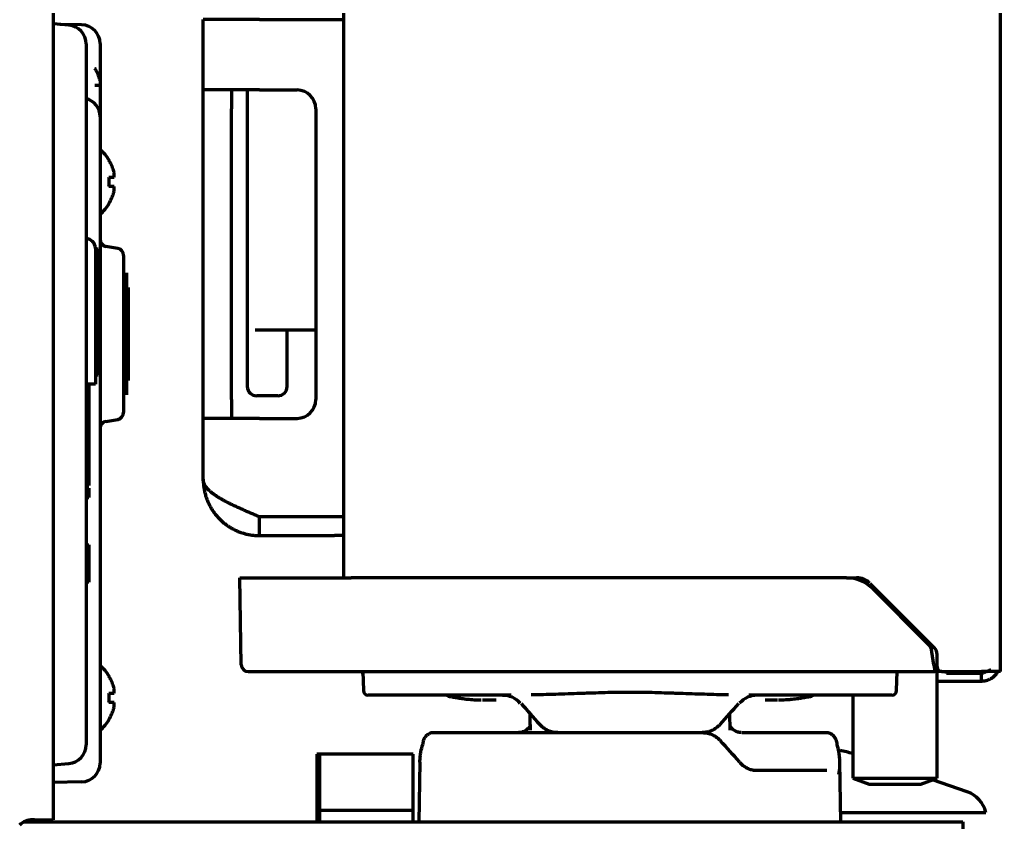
# Model space of a CAD drawing. Header units: inches. Extents: x -2405 to 7588, y 441 to 5654.
# Drawn here: x 5049.2 to 5153.8, y 2435.1 to 2520.6 of the extents above; entities that cross this region are included whole.
import ezdxf

# ---------------------------------------------------------------- set-up
doc = ezdxf.new("R2010")
doc.units = ezdxf.units.IN

msp = doc.modelspace()

# ---------------------------------------------------------------- linework, layer by layer
at = {"linetype": 'Continuous', "lineweight": 70}
for p, q in [((5052.81, 4100.53), (5052.81, 2435.33)), ((5083.81, 2461.13), (5083.81, 4099.13)), ((5153.81, 2451.13), (5153.81, 4099.13)), ((5074.81, 2520.63), (5068.81, 2520.63)), ((5068.81, 2513.13), (5068.81, 2520.63)), ((5074.81, 2520.63), (5083.81, 2520.63)), ((5054.48, 2520.03), (5052.81, 2520.18)), ((5055.84, 2520.07), (5053.52, 2520.12)), ((5056.31, 2518.04), (5056.31, 2513.06)), ((5057.81, 2518.08), (5057.81, 2513.08)), ((5057.25, 2515.43), (5057.29, 2515.43)), ((5056.31, 2513.06), (5056.31, 2448.3)), ((5057.81, 2513.08), (5057.81, 2510.27)), ((5068.81, 2511.13), (5068.81, 2513.13)), ((5074.81, 2513.13), (5068.81, 2513.13)), ((5071.81, 2513.13), (5071.81, 2511.13)), ((5073.51, 2513.13), (5073.51, 2481.53)), ((5074.81, 2513.13), (5078.81, 2513.13)), ((5068.81, 2480.13), (5068.81, 2511.13)), ((5071.81, 2480.13), (5071.81, 2511.13)), ((5080.81, 2511.13), (5080.81, 2480.13)), ((5057.81, 2510.28), (5057.81, 2505.28)), ((5057.81, 2505.28), (5057.81, 2446.38)), ((5058.75, 2505.63), (5058.79, 2505.63)), ((5058.79, 2501.03), (5058.75, 2501.03)), ((5059.69, 2496.24), (5058.43, 2496.46)), ((5057.31, 2496.27), (5057.31, 2495.27)), ((5057.61, 2496.16), (5057.31, 2496.16)), ((5057.31, 2495.27), (5057.31, 2481.77)), ((5057.61, 2495.41), (5057.61, 2496.16)), ((5057.61, 2495.41), (5057.61, 2485.01)), ((5060.31, 2495.5), (5060.31, 2478.76)), ((5060.61, 2493.63), (5060.61, 2490.61)), ((5060.81, 2492.08), (5060.61, 2492.08)), ((5060.81, 2492.08), (5060.81, 2482.18)), ((5060.61, 2490.61), (5060.61, 2490.15)), ((5060.61, 2490.15), (5060.61, 2484.11)), ((5075.48, 2487.53), (5074.34, 2487.53)), ((5080.81, 2487.53), (5075.48, 2487.53)), ((5077.75, 2481.53), (5077.75, 2487.53)), ((5057.61, 2485.01), (5057.61, 2482.76)), ((5060.61, 2484.11), (5060.61, 2483.65)), ((5057.31, 2482.76), (5057.61, 2482.76)), ((5060.61, 2483.65), (5060.61, 2480.63)), ((5057.31, 2481.77), (5056.31, 2481.77)), ((5056.61, 2481.77), (5056.61, 2479.68)), ((5056.31, 2479.68), (5056.61, 2479.68)), ((5056.31, 2479.65), (5056.61, 2479.65)), ((5056.61, 2479.68), (5056.61, 2479.65)), ((5056.61, 2479.65), (5056.61, 2478.18)), ((5068.81, 2478.13), (5068.81, 2480.13)), ((5071.81, 2480.13), (5071.81, 2478.13)), ((5076.75, 2480.53), (5074.51, 2480.53)), ((5056.31, 2478.18), (5056.61, 2478.18)), ((5056.61, 2478.18), (5056.61, 2477.18)), ((5058.43, 2477.8), (5059.69, 2478.02)), ((5074.81, 2478.13), (5068.81, 2478.13)), ((5068.81, 2471.63), (5068.81, 2478.13)), ((5074.81, 2478.13), (5078.81, 2478.13)), ((5056.61, 2477.18), (5056.31, 2477.18)), ((5056.61, 2477.18), (5056.61, 2475.68)), ((5056.61, 2475.68), (5056.31, 2475.68)), ((5056.61, 2475.68), (5056.61, 2472.98)), ((5056.61, 2472.98), (5056.61, 2470.98)), ((5056.61, 2470.98), (5056.31, 2470.98)), ((5056.61, 2470.68), (5056.31, 2470.68)), ((5056.61, 2470.68), (5056.61, 2469.68)), ((5056.31, 2469.68), (5056.61, 2469.68)), ((5074.81, 2465.63), (5074.81, 2467.63)), ((5083.81, 2467.63), (5074.81, 2467.63)), ((5074.81, 2465.63), (5082.81, 2465.63)), ((5083.81, 2465.63), (5082.81, 2465.63)), ((5056.31, 2464.65), (5056.61, 2464.65)), ((5056.61, 2464.65), (5056.61, 2463.18)), ((5056.61, 2463.18), (5056.31, 2463.18)), ((5056.61, 2463.18), (5056.61, 2462.18)), ((5056.31, 2462.18), (5056.61, 2462.18)), ((5056.61, 2462.18), (5056.61, 2460.68)), ((5072.86, 2451.86), (5072.7, 2461.13)), ((5072.7, 2461.13), (5073.51, 2461.13)), ((5073.51, 2461.13), (5081.12, 2461.13)), ((5081.12, 2461.13), (5084.58, 2461.13)), ((5137.4, 2461.13), (5084.58, 2461.13)), ((5137.4, 2461.13), (5138.48, 2461.13)), ((5056.61, 2460.68), (5056.31, 2460.68)), ((5139.89, 2460.54), (5146.76, 2453.67)), ((5146.08, 2454.1), (5140.23, 2459.96)), ((5146.7, 2451.86), (5146.51, 2453.25)), ((5147.06, 2451.63), (5147.06, 2452.96)), ((5146.7, 2451.86), (5146.81, 2451.13)), ((5058.75, 2450.63), (5058.79, 2450.63)), ((5073.61, 2451.13), (5074.32, 2451.13)), ((5074.32, 2451.13), (5081.86, 2451.13)), ((5081.86, 2451.13), (5084.68, 2451.13)), ((5083.94, 2451.13), (5083.94, 2451.13)), ((5084.68, 2451.13), (5146.81, 2451.13)), ((5085.81, 2451.13), (5085.88, 2449.11)), ((5085.81, 2451.13), (5085.81, 2450.94)), ((5085.82, 2450.85), (5085.81, 2450.94)), ((5142.74, 2449.11), (5142.81, 2451.13)), ((5147.56, 2451.13), (5146.81, 2451.13)), ((5147.06, 2439.76), (5147.06, 2451.13)), ((5147.56, 2451.13), (5151.81, 2451.13)), ((5148.06, 2450.93), (5148.06, 2451.13)), ((5151.81, 2450.93), (5148.06, 2450.93)), ((5153.81, 2451.13), (5151.81, 2451.13)), ((5151.81, 2450.13), (5151.81, 2450.93)), ((5147.06, 2450.13), (5151.81, 2450.13)), ((5056.31, 2448.3), (5056.31, 2443.32)), ((5091.6, 2448.63), (5086.38, 2448.63)), ((5088.01, 2448.63), (5088.01, 2448.63)), ((5101.63, 2448.63), (5092.39, 2448.63)), ((5136.22, 2448.63), (5126.99, 2448.63)), ((5142.24, 2448.63), (5137.01, 2448.63)), ((5138.06, 2448.63), (5138.06, 2439.76)), ((5098.57, 2448.13), (5100.03, 2448.13)), ((5128.71, 2448.13), (5130.05, 2448.13)), ((5057.81, 2446.38), (5057.81, 2441.38)), ((5103.65, 2446.67), (5103.63, 2445.45)), ((5125, 2444.9), (5124.97, 2446.67)), ((5058.79, 2446.03), (5058.75, 2446.03)), ((5093.39, 2444.63), (5122.05, 2444.63)), ((5126.23, 2444.63), (5135.23, 2444.63)), ((5081.21, 2442.33), (5080.91, 2442.33)), ((5080.91, 2442.33), (5080.91, 2435.13)), ((5081.21, 2442.33), (5081.21, 2436.33)), ((5091.21, 2442.33), (5081.21, 2442.33)), ((5091.21, 2436.33), (5091.21, 2442.33)), ((5054.48, 2441.32), (5052.81, 2441.18)), ((5091.92, 2441.49), (5091.81, 2435.13)), ((5136.81, 2435.13), (5136.7, 2441.49)), ((5127.7, 2440.63), (5135.3, 2440.63)), ((5055.84, 2439.38), (5052.81, 2439.33)), ((5138.06, 2439.76), (5139.81, 2439.13)), ((5138.06, 2439.76), (5147.06, 2439.76)), ((5139.81, 2439.13), (5142.56, 2439.13)), ((5142.56, 2439.13), (5145.31, 2439.13)), ((5145.31, 2439.13), (5147.06, 2439.76)), ((5150.28, 2438.32), (5146.57, 2439.59)), ((5081.21, 2436.33), (5081.21, 2435.13)), ((5091.21, 2436.33), (5081.21, 2436.33)), ((5091.21, 2435.13), (5091.21, 2436.33)), ((5136.79, 2436.13), (5151.2, 2436.13)), ((5049.73, 2435.13), (5149.81, 2435.13)), ((5050.81, 2435.33), (5050.6, 2435.33)), ((5050.81, 2435.33), (5052.81, 2435.33)), ((5050.81, 2435.33), (5050.81, 2435.13)), ((5144.31, 2435.13), (5144.3, 2435.13)), ((5144.31, 2435.13), (5144.31, 2435.13)), ((5149.81, 2435.13), (5149.81, 2433.33))]:
    msp.add_line(p, q, dxfattribs=at)
for centre, radius, start, end in [((5054.31, 2518.04), 2, 0, 85), ((5055.81, 2518.08), 2, 0, 89), ((5078.81, 2511.13), 2, 0, 90), ((5055.81, 2510.28), 2, 0, 75.8419), ((5054.69, 2503.13), 4.8, 31.5837, 49.4583), ((5055.01, 2503.33), 3.78, 0.0035, 7.6041), ((5055.01, 2503.33), 3.78, 352.3959, 359.9965), ((5054.69, 2503.53), 4.8, 310.5417, 328.4186), ((5056.31, 2496.27), 1, 0, 90), ((5058.56, 2497.2), 0.75, 180, 260), ((5059.56, 2495.5), 0.75, 0, 80), ((5074.51, 2481.53), 1, 180, 270), ((5076.75, 2481.53), 1, 270, 0), ((5078.81, 2480.13), 2, 270, 0), ((5059.56, 2478.76), 0.75, 280, 0), ((5058.56, 2477.06), 0.75, 100, 180), ((5137.4, 2457.13), 4, 45, 90), ((5138.48, 2459.13), 2, 45, 90), ((5145.02, 2453.04), 1.5, 8, 45), ((5146.06, 2452.96), 1, 0, 45), ((5054.69, 2448.13), 4.8, 31.5837, 49.4583), ((5073.61, 2451.88), 0.75, 181, 270), ((5147.56, 2451.63), 0.5, 180, 270), ((5055.01, 2448.33), 3.78, 0.0035, 7.6041), ((5055.01, 2448.33), 3.78, 352.3959, 359.9965), ((5086.38, 2449.13), 0.5, 182, 270), ((5095.34, 2449.46), 1, 236.5061, 260), ((5133.28, 2449.46), 1, 280, 303.4939), ((5142.24, 2449.13), 0.5, 270, 358), ((5054.69, 2448.53), 4.8, 310.5417, 328.4186), ((5054.31, 2443.32), 2, 275, 0), ((5127.66, 2403.78), 40, 74.9377, 76.9284), ((5055.81, 2441.38), 2, 271, 0), ((5149.31, 2435.48), 3, 12.4208, 71.1364), ((5050.6, 2433.33), 2, 90, 133.35), ((5050.81, 2437.13), 2, 270, 295.8398)]:
    msp.add_arc(centre, radius, start, end, dxfattribs=at)
for centre, major_axis, ratio, start_param, end_param in [((5100.71, 2446.13), (0, -2.5), 0.999999, 2.277122, 3.141536), ((5127.9, 2446.13), (0, 2.5), 1, 0.000038, 0.863047), ((5100.71, 2446.13), (0, -2.5), 1, 2.278375, 2.380254), ((5113.69, 2447.33), (-20.53, 20.53), 0.267949, 1.289503, 1.395147), ((5124.3, 2447.33), (32.09, -27.79), 0.353553, 4.31099, 4.357419), ((5114.92, 2447.33), (20.53, 20.53), 0.267949, 4.888038, 4.993682), ((5093.2, 2443.36), (-0.961, 0.275), 0.857313, 0.005538, 0.30176), ((5115.24, 2441.55), (-20.67, 20.67), 0.267914, 4.448733, 4.553711), ((5135.41, 2443.36), (-0.961, -0.275), 0.857313, 2.839833, 3.140084)]:
    msp.add_ellipse(centre, major_axis=major_axis, ratio=ratio, start_param=start_param, end_param=end_param, dxfattribs=at)
for points, degree in [([(5057.8, 2514.13), (5057.79, 2514.18), (5057.76, 2514.29), (5057.71, 2514.45), (5057.65, 2514.61), (5057.59, 2514.77), (5057.53, 2514.92), (5057.45, 2515.07), (5057.36, 2515.24), (5057.29, 2515.36), (5057.25, 2515.43)], 3), ([(5059.3, 2504.33), (5059.29, 2504.38), (5059.26, 2504.49), (5059.21, 2504.65), (5059.15, 2504.81), (5059.09, 2504.97), (5059.03, 2505.12), (5058.95, 2505.27), (5058.86, 2505.44), (5058.79, 2505.56), (5058.75, 2505.63)], 3), ([(5059.3, 2503.83), (5059.31, 2503.85), (5059.31, 2503.9), (5059.32, 2503.97), (5059.32, 2504.04), (5059.32, 2504.11), (5059.32, 2504.18), (5059.31, 2504.26), (5059.31, 2504.3), (5059.3, 2504.33)], 3), ([(5059.3, 2502.83), (5059.29, 2502.83), (5059.26, 2502.83), (5059.21, 2502.83), (5059.15, 2502.83), (5059.09, 2502.83), (5059.03, 2502.83), (5058.95, 2502.83), (5058.86, 2502.83), (5058.79, 2502.83), (5058.75, 2502.83)], 3), ([(5059.3, 2502.33), (5059.31, 2502.35), (5059.31, 2502.41), (5059.32, 2502.48), (5059.32, 2502.55), (5059.32, 2502.62), (5059.32, 2502.69), (5059.31, 2502.76), (5059.31, 2502.8), (5059.3, 2502.83)], 3), ([(5060.61, 2482.57), (5060.7, 2482.38), (5060.8, 2482.19)], 2), ([(5074.81, 2467.63), (5074.66, 2467.69), (5074.38, 2467.81), (5073.95, 2467.99), (5073.53, 2468.17), (5073.12, 2468.36), (5072.71, 2468.54), (5072.31, 2468.72), (5071.93, 2468.9), (5071.56, 2469.08), (5071.21, 2469.26), (5070.87, 2469.45), (5070.56, 2469.63), (5070.27, 2469.81), (5070, 2469.99), (5069.76, 2470.17), (5069.54, 2470.36), (5069.34, 2470.54), (5069.18, 2470.72), (5069.05, 2470.9), (5068.94, 2471.08), (5068.86, 2471.26), (5068.82, 2471.45), (5068.81, 2471.57), (5068.81, 2471.63)], 3), ([(5068.81, 2471.63), (5068.81, 2471.49), (5068.82, 2471.22), (5068.86, 2470.81), (5068.93, 2470.41), (5069.03, 2470.01), (5069.15, 2469.62), (5069.3, 2469.24), (5069.48, 2468.87), (5069.68, 2468.51), (5069.9, 2468.17), (5070.15, 2467.84), (5070.42, 2467.53), (5070.71, 2467.24), (5071.02, 2466.97), (5071.34, 2466.72), (5071.69, 2466.5), (5072.04, 2466.3), (5072.41, 2466.12), (5072.8, 2465.97), (5073.19, 2465.85), (5073.59, 2465.75), (5073.99, 2465.68), (5074.4, 2465.64), (5074.67, 2465.63), (5074.81, 2465.63)], 3), ([(5059.3, 2449.33), (5059.29, 2449.38), (5059.26, 2449.49), (5059.21, 2449.65), (5059.15, 2449.81), (5059.09, 2449.97), (5059.03, 2450.12), (5058.95, 2450.27), (5058.86, 2450.44), (5058.79, 2450.56), (5058.75, 2450.63)], 3), ([(5059.3, 2448.83), (5059.31, 2448.85), (5059.31, 2448.9), (5059.32, 2448.97), (5059.32, 2449.04), (5059.32, 2449.11), (5059.32, 2449.18), (5059.31, 2449.26), (5059.31, 2449.3), (5059.3, 2449.33)], 3), ([(5091.98, 2448.63), (5091.92, 2448.63), (5091.8, 2448.63), (5091.67, 2448.63), (5091.6, 2448.63)], 3), ([(5059.3, 2447.83), (5059.29, 2447.83), (5059.26, 2447.83), (5059.21, 2447.83), (5059.15, 2447.83), (5059.09, 2447.83), (5059.03, 2447.83), (5058.95, 2447.83), (5058.86, 2447.83), (5058.79, 2447.83), (5058.75, 2447.83)], 3), ([(5059.3, 2447.33), (5059.31, 2447.35), (5059.31, 2447.41), (5059.32, 2447.48), (5059.32, 2447.55), (5059.32, 2447.62), (5059.32, 2447.69), (5059.31, 2447.76), (5059.31, 2447.8), (5059.3, 2447.83)], 3), ([(5103.71, 2444.88), (5103.69, 2445.45)], 1)]:
    msp.add_open_spline(points, degree=degree, dxfattribs=at)
for points, knots in [([(5057.25, 2513.63), (5057.38, 2513.63), (5057.48, 2513.63), (5057.62, 2513.63), (5057.66, 2513.63), (5057.74, 2513.63), (5057.77, 2513.63), (5057.8, 2513.63)], [0, 0, 0, 0, 0.5, 0.5, 0.75, 0.75, 1, 1, 1, 1]), ([(5058.75, 2503.83), (5058.88, 2503.83), (5058.98, 2503.83), (5059.12, 2503.83), (5059.16, 2503.83), (5059.24, 2503.83), (5059.27, 2503.83), (5059.3, 2503.83)], [0, 0, 0, 0, 0.5, 0.5, 0.75, 0.75, 1, 1, 1, 1]), ([(5058.75, 2501.03), (5058.88, 2501.23), (5058.98, 2501.44), (5059.12, 2501.77), (5059.16, 2501.88), (5059.24, 2502.1), (5059.27, 2502.21), (5059.3, 2502.33)], [0, 0, 0, 0, 0.5, 0.5, 0.75, 0.75, 1, 1, 1, 1]), ([(5060.39, 2491.85), (5060.44, 2491.7), (5060.47, 2491.55), (5060.51, 2491.37), (5060.52, 2491.34), (5060.53, 2491.27), (5060.54, 2491.24), (5060.55, 2491.14), (5060.56, 2491.07), (5060.59, 2490.88), (5060.6, 2490.74), (5060.61, 2490.61)], [0, 0, 0, 0, 0.367214, 0.367214, 0.446312, 0.446312, 0.52541, 0.52541, 0.683607, 0.683607, 1, 1, 1, 1]), ([(5060.61, 2490.15), (5060.59, 2489.88), (5060.56, 2489.62), (5060.48, 2489.21), (5060.44, 2489.07), (5060.4, 2488.93)], [0, 0, 0, 0, 0.639156, 0.639156, 1, 1, 1, 1]), ([(5060.39, 2485.35), (5060.44, 2485.2), (5060.47, 2485.05), (5060.51, 2484.87), (5060.52, 2484.84), (5060.53, 2484.77), (5060.54, 2484.74), (5060.55, 2484.64), (5060.56, 2484.57), (5060.59, 2484.38), (5060.6, 2484.24), (5060.61, 2484.11)], [0, 0, 0, 0, 0.367214, 0.367214, 0.446312, 0.446312, 0.52541, 0.52541, 0.683607, 0.683607, 1, 1, 1, 1]), ([(5060.81, 2482.18), (5060.8, 2482.18), (5060.79, 2482.2), (5060.78, 2482.26), (5060.77, 2482.29), (5060.77, 2482.32), (5060.77, 2482.33), (5060.77, 2482.35), (5060.76, 2482.37), (5060.76, 2482.4), (5060.75, 2482.46), (5060.75, 2482.51), (5060.74, 2482.61), (5060.74, 2482.66), (5060.73, 2482.78), (5060.72, 2482.84), (5060.72, 2482.93), (5060.72, 2482.94), (5060.72, 2482.98), (5060.72, 2483), (5060.71, 2483.05), (5060.71, 2483.09), (5060.7, 2483.28), (5060.69, 2483.45), (5060.68, 2483.72), (5060.68, 2483.81), (5060.67, 2483.96), (5060.67, 2484.01), (5060.66, 2484.12), (5060.66, 2484.17), (5060.65, 2484.43), (5060.64, 2484.65), (5060.62, 2485.11), (5060.62, 2485.35), (5060.61, 2485.6)], [0, 0, 0, 0, 0.125, 0.125, 0.1875, 0.1875, 0.203125, 0.203125, 0.21875, 0.25, 0.25, 0.3125, 0.3125, 0.375, 0.375, 0.4375, 0.4375, 0.453125, 0.453125, 0.46875, 0.46875, 0.5, 0.5, 0.625, 0.625, 0.6875, 0.6875, 0.71875, 0.71875, 0.75, 0.75, 0.875, 0.875, 1, 1, 1, 1]), ([(5060.61, 2483.65), (5060.59, 2483.38), (5060.56, 2483.12), (5060.48, 2482.71), (5060.44, 2482.57), (5060.4, 2482.43)], [0, 0, 0, 0, 0.639156, 0.639156, 1, 1, 1, 1]), ([(5152.77, 2451.31), (5152.76, 2451.31), (5152.72, 2451.29), (5152.65, 2451.26), (5152.55, 2451.22), (5152.45, 2451.18), (5152.34, 2451.13), (5152.24, 2451.09), (5152.13, 2451.05), (5152.02, 2451.01), (5151.92, 2450.97), (5151.84, 2450.94), (5151.81, 2450.93)], [0, 0, 0, 0, 0.032582, 0.140072, 0.247563, 0.355054, 0.462545, 0.570036, 0.677527, 0.785018, 0.892509, 1, 1, 1, 1]), ([(5151.81, 2450.13), (5151.84, 2450.13), (5151.91, 2450.13), (5152.02, 2450.14), (5152.12, 2450.15), (5152.22, 2450.17), (5152.33, 2450.2), (5152.43, 2450.22), (5152.52, 2450.26), (5152.62, 2450.3), (5152.72, 2450.35), (5152.81, 2450.4), (5152.9, 2450.45), (5152.98, 2450.51), (5153.07, 2450.57), (5153.15, 2450.64), (5153.22, 2450.71), (5153.29, 2450.79), (5153.36, 2450.87), (5153.43, 2450.95), (5153.48, 2451.03), (5153.51, 2451.07), (5153.52, 2451.09)], [0, 0, 0, 0, 0.051154, 0.102308, 0.153462, 0.204617, 0.255771, 0.306925, 0.358079, 0.409233, 0.460387, 0.511542, 0.562696, 0.61385, 0.665004, 0.716158, 0.767312, 0.818467, 0.869621, 0.920775, 0.971929, 1, 1, 1, 1]), ([(5058.75, 2448.83), (5058.88, 2448.83), (5058.98, 2448.83), (5059.12, 2448.83), (5059.16, 2448.83), (5059.24, 2448.83), (5059.27, 2448.83), (5059.3, 2448.83)], [0, 0, 0, 0, 0.5, 0.5, 0.75, 0.75, 1, 1, 1, 1]), ([(5092.39, 2448.63), (5092.32, 2448.63), (5092.25, 2448.63), (5092.12, 2448.63), (5092.05, 2448.63), (5091.98, 2448.63)], [0, 0, 0, 0, 0.5, 0.5, 1, 1, 1, 1]), ([(5095.16, 2448.48), (5095.16, 2448.48), (5095.17, 2448.48), (5095.18, 2448.47), (5095.18, 2448.47), (5095.19, 2448.47), (5095.2, 2448.47), (5095.24, 2448.46), (5095.28, 2448.46), (5095.35, 2448.44), (5095.37, 2448.44), (5095.4, 2448.43), (5095.42, 2448.43), (5095.47, 2448.42), (5095.51, 2448.42), (5095.64, 2448.39), (5095.74, 2448.38), (5095.85, 2448.36)], [0, 0, 0, 0, 0.11692, 0.11692, 0.179997, 0.179997, 0.243074, 0.243074, 0.495383, 0.495383, 0.55846, 0.55846, 0.621537, 0.621537, 0.747691, 0.747691, 1, 1, 1, 1]), ([(5095.85, 2448.36), (5095.93, 2448.34), (5096.01, 2448.33), (5096.18, 2448.3), (5096.28, 2448.29), (5096.47, 2448.26), (5096.57, 2448.25), (5096.72, 2448.23), (5096.78, 2448.22), (5096.86, 2448.21), (5096.88, 2448.21), (5096.94, 2448.2), (5097.08, 2448.19), (5097.33, 2448.17), (5097.57, 2448.15), (5097.76, 2448.14), (5097.82, 2448.14), (5097.91, 2448.14), (5097.94, 2448.14), (5098.01, 2448.13), (5098.16, 2448.13), (5098.33, 2448.13), (5098.46, 2448.13)], [0, 0, 0, 0, 0.125, 0.125, 0.25, 0.25, 0.375, 0.375, 0.4375, 0.4375, 0.46875, 0.46875, 0.5, 0.625, 0.75, 0.75, 0.8125, 0.8125, 0.84375, 0.84375, 0.875, 1, 1, 1, 1]), ([(5100.72, 2448.63), (5100.71, 2448.63), (5100.71, 2448.63), (5100.72, 2448.63), (5100.73, 2448.63), (5100.77, 2448.63), (5100.79, 2448.63), (5100.84, 2448.63), (5100.86, 2448.63), (5100.89, 2448.63), (5100.91, 2448.63), (5100.97, 2448.63), (5101.02, 2448.63), (5101.12, 2448.63), (5101.17, 2448.63), (5101.35, 2448.63), (5101.48, 2448.63), (5101.63, 2448.63)], [0, 0, 0, 0, 0.125, 0.125, 0.25, 0.25, 0.375, 0.375, 0.4375, 0.4375, 0.5, 0.5, 0.625, 0.625, 0.75, 0.75, 1, 1, 1, 1]), ([(5103.79, 2448.68), (5104.65, 2448.7), (5105.52, 2448.72), (5106.83, 2448.76), (5107.27, 2448.78), (5108.14, 2448.81), (5108.58, 2448.82), (5109.24, 2448.84), (5109.46, 2448.85), (5109.9, 2448.87), (5110.12, 2448.87), (5110.78, 2448.89), (5111.22, 2448.91), (5112.1, 2448.93), (5112.54, 2448.94), (5113.21, 2448.95), (5113.43, 2448.95), (5113.87, 2448.96), (5114.09, 2448.96), (5114.75, 2448.96), (5115.19, 2448.95), (5116.08, 2448.94), (5116.52, 2448.93), (5117.4, 2448.91), (5117.84, 2448.89), (5118.5, 2448.87), (5118.72, 2448.87), (5119.16, 2448.85), (5119.38, 2448.84), (5120.48, 2448.81), (5121.35, 2448.78), (5123.1, 2448.72), (5123.96, 2448.7), (5124.83, 2448.68)], [0, 0, 0, 0, 0.125, 0.125, 0.1875, 0.1875, 0.25, 0.25, 0.28125, 0.28125, 0.3125, 0.3125, 0.375, 0.375, 0.4375, 0.4375, 0.46875, 0.46875, 0.5, 0.5, 0.5625, 0.5625, 0.625, 0.625, 0.6875, 0.6875, 0.71875, 0.71875, 0.75, 0.75, 0.875, 0.875, 1, 1, 1, 1]), ([(5126.99, 2448.63), (5127.03, 2448.63), (5127.06, 2448.63), (5127.13, 2448.63), (5127.16, 2448.63), (5127.26, 2448.63), (5127.33, 2448.63), (5127.44, 2448.63), (5127.5, 2448.63), (5127.57, 2448.63), (5127.6, 2448.63), (5127.62, 2448.63)], [0, 0, 0, 0, 0.14085, 0.14085, 0.2817, 0.2817, 0.5634, 0.5634, 0.8451, 0.8451, 1, 1, 1, 1]), ([(5130.16, 2448.13), (5130.22, 2448.13), (5130.29, 2448.13), (5130.42, 2448.13), (5130.48, 2448.13), (5130.67, 2448.14), (5130.92, 2448.15), (5131.16, 2448.16), (5131.33, 2448.17), (5131.39, 2448.18), (5131.48, 2448.19), (5131.5, 2448.19), (5131.56, 2448.19), (5131.7, 2448.21), (5131.94, 2448.23), (5132.14, 2448.26), (5132.29, 2448.28), (5132.36, 2448.29), (5132.43, 2448.3), (5132.47, 2448.31), (5132.49, 2448.31), (5132.6, 2448.33), (5132.69, 2448.34), (5132.76, 2448.36)], [0, 0, 0, 0, 0.0625, 0.0625, 0.125, 0.125, 0.25, 0.375, 0.375, 0.4375, 0.4375, 0.46875, 0.46875, 0.5, 0.625, 0.75, 0.75, 0.8125, 0.84375, 0.84375, 0.875, 0.875, 1, 1, 1, 1]), ([(5132.76, 2448.36), (5132.88, 2448.38), (5133.07, 2448.41), (5133.22, 2448.44), (5133.29, 2448.45), (5133.3, 2448.45), (5133.33, 2448.46), (5133.34, 2448.46), (5133.37, 2448.46), (5133.41, 2448.47), (5133.43, 2448.47), (5133.44, 2448.48), (5133.45, 2448.48), (5133.45, 2448.48), (5133.45, 2448.48), (5133.45, 2448.48)], [0, 0, 0, 0, 0.251715, 0.50343, 0.50343, 0.566359, 0.566359, 0.629288, 0.629288, 0.755145, 0.881003, 0.881003, 0.943932, 0.943932, 1, 1, 1, 1]), ([(5136.63, 2448.63), (5136.56, 2448.63), (5136.5, 2448.63), (5136.36, 2448.63), (5136.29, 2448.63), (5136.22, 2448.63)], [0, 0, 0, 0, 0.5, 0.5, 1, 1, 1, 1]), ([(5137.01, 2448.63), (5136.98, 2448.63), (5136.95, 2448.63), (5136.88, 2448.63), (5136.85, 2448.63), (5136.75, 2448.63), (5136.69, 2448.63), (5136.63, 2448.63)], [0, 0, 0, 0, 0.25, 0.25, 0.5, 0.5, 1, 1, 1, 1]), ([(5058.75, 2446.03), (5058.88, 2446.23), (5058.98, 2446.44), (5059.12, 2446.77), (5059.16, 2446.88), (5059.24, 2447.1), (5059.27, 2447.21), (5059.3, 2447.33)], [0, 0, 0, 0, 0.5, 0.5, 0.75, 0.75, 1, 1, 1, 1]), ([(5102.41, 2447.98), (5102.41, 2447.98), (5102.41, 2447.98), (5102.47, 2447.92), (5102.53, 2447.85), (5102.58, 2447.79)], [0, 0, 0, 0, 0.045004, 0.045004, 1, 1, 1, 1]), ([(5103.69, 2445.44), (5103.69, 2445.45), (5103.69, 2445.46), (5103.63, 2445.28), (5103.31, 2444.9), (5102.78, 2444.64), (5102.51, 2444.64), (5102.41, 2444.66)], [0, 0, 0, 0, 0.056296, 0.267068, 0.523221, 0.827781, 1, 1, 1, 1]), ([(5106.61, 2444.63), (5106.52, 2444.63), (5106.43, 2444.63), (5106.26, 2444.65), (5106.08, 2444.68), (5105.91, 2444.73), (5105.78, 2444.77), (5105.74, 2444.79), (5105.65, 2444.82), (5105.61, 2444.84), (5105.49, 2444.89), (5105.41, 2444.93), (5105.29, 2445), (5105.25, 2445.03), (5105.2, 2445.07), (5105.18, 2445.08), (5105.14, 2445.11), (5105.05, 2445.17), (5104.89, 2445.3), (5104.76, 2445.44), (5104.69, 2445.51)], [0, 0, 0, 0, 0.125, 0.125, 0.25, 0.375, 0.375, 0.4375, 0.4375, 0.5, 0.5, 0.625, 0.625, 0.6875, 0.6875, 0.71875, 0.71875, 0.75, 0.875, 1, 1, 1, 1]), ([(5123.92, 2445.51), (5123.86, 2445.44), (5123.79, 2445.37), (5123.66, 2445.25), (5123.52, 2445.13), (5123.37, 2445.03), (5123.27, 2444.97), (5123.25, 2444.96), (5123.21, 2444.94), (5123.19, 2444.93), (5123.13, 2444.9), (5123.09, 2444.88), (5122.96, 2444.82), (5122.88, 2444.79), (5122.75, 2444.74), (5122.71, 2444.73), (5122.62, 2444.71), (5122.58, 2444.7), (5122.45, 2444.67), (5122.27, 2444.64), (5122.09, 2444.63), (5122, 2444.63)], [0, 0, 0, 0, 0.125, 0.125, 0.25, 0.375, 0.375, 0.40625, 0.40625, 0.4375, 0.4375, 0.5, 0.5, 0.625, 0.625, 0.6875, 0.6875, 0.75, 0.75, 0.875, 1, 1, 1, 1]), ([(5126.18, 2444.65), (5126.05, 2444.64), (5125.71, 2444.67), (5125.16, 2445.03), (5125, 2445.29), (5124.96, 2445.36)], [0, 0, 0, 0, 0.255554, 0.71196, 1, 1, 1, 1]), ([(5093.37, 2444.61), (5093.32, 2444.62), (5093.12, 2444.62), (5092.82, 2444.49), (5092.54, 2444.26), (5092.36, 2443.97), (5092.27, 2443.78), (5092.25, 2443.65), (5092.25, 2443.63)], [0, 0, 0, 0, 0.093232, 0.324501, 0.52409, 0.722083, 0.962761, 1, 1, 1, 1]), ([(5122.05, 2444.63), (5122.14, 2444.63), (5122.23, 2444.62), (5122.41, 2444.6), (5122.58, 2444.58), (5122.76, 2444.53), (5122.89, 2444.49), (5122.93, 2444.47), (5123.01, 2444.44), (5123.05, 2444.42), (5123.18, 2444.36), (5123.26, 2444.32), (5123.38, 2444.25), (5123.42, 2444.23), (5123.47, 2444.19), (5123.49, 2444.18), (5123.53, 2444.15), (5123.62, 2444.08), (5123.78, 2443.95), (5123.91, 2443.82), (5123.98, 2443.75)], [0, 0, 0, 0, 0.125, 0.125, 0.25, 0.375, 0.375, 0.4375, 0.4375, 0.5, 0.5, 0.625, 0.625, 0.6875, 0.6875, 0.71875, 0.71875, 0.75, 0.875, 1, 1, 1, 1]), ([(5136.36, 2443.63), (5136.34, 2443.73), (5136.28, 2443.93), (5136.09, 2444.24), (5135.77, 2444.51), (5135.45, 2444.64), (5135.27, 2444.62), (5135.23, 2444.61)], [0, 0, 0, 0, 0.214365, 0.467238, 0.69838, 0.931216, 1, 1, 1, 1]), ([(5091.92, 2441.49), (5091.92, 2441.59), (5091.92, 2441.69), (5091.94, 2441.92), (5091.95, 2442.05), (5091.98, 2442.32), (5092, 2442.45), (5092.07, 2442.85), (5092.14, 2443.11), (5092.21, 2443.38)], [0, 0, 0, 0, 0.153932, 0.153932, 0.365449, 0.365449, 0.576966, 0.576966, 1, 1, 1, 1]), ([(5136.59, 2440.18), (5136.64, 2440.45), (5136.67, 2440.71), (5136.7, 2441.25), (5136.7, 2441.52), (5136.68, 2441.92), (5136.66, 2442.05), (5136.63, 2442.32), (5136.61, 2442.45), (5136.54, 2442.85), (5136.48, 2443.11), (5136.4, 2443.38)], [0, 0, 0, 0, 0.25, 0.25, 0.5, 0.5, 0.625, 0.625, 0.75, 0.75, 1, 1, 1, 1]), ([(5125.98, 2441.51), (5126.04, 2441.44), (5126.16, 2441.3), (5126.36, 2441.13), (5126.5, 2441.03), (5126.6, 2440.97), (5126.61, 2440.96), (5126.65, 2440.94), (5126.67, 2440.93), (5126.72, 2440.89), (5126.76, 2440.87), (5126.87, 2440.82), (5126.95, 2440.78), (5127.06, 2440.74), (5127.12, 2440.72), (5127.17, 2440.71), (5127.21, 2440.69), (5127.23, 2440.69), (5127.33, 2440.67), (5127.48, 2440.64), (5127.63, 2440.63), (5127.7, 2440.63)], [0, 0, 0, 0, 0.125, 0.25, 0.375, 0.375, 0.40625, 0.40625, 0.4375, 0.4375, 0.5, 0.5, 0.625, 0.625, 0.6875, 0.71875, 0.71875, 0.75, 0.75, 0.875, 1, 1, 1, 1]), ([(5151.2, 2436.13), (5151.27, 2436.13), (5151.33, 2436.13), (5151.43, 2436.13), (5151.46, 2436.13), (5151.51, 2436.13), (5151.53, 2436.13), (5151.56, 2436.13), (5151.58, 2436.13), (5151.65, 2436.13), (5151.71, 2436.13), (5151.8, 2436.13), (5151.83, 2436.13), (5151.86, 2436.13), (5151.88, 2436.13), (5151.9, 2436.13), (5151.92, 2436.13), (5151.98, 2436.13), (5152.02, 2436.13), (5152.07, 2436.13), (5152.08, 2436.13), (5152.09, 2436.13), (5152.1, 2436.13), (5152.13, 2436.13), (5152.14, 2436.13), (5152.18, 2436.13), (5152.2, 2436.13), (5152.22, 2436.13), (5152.22, 2436.13), (5152.23, 2436.13), (5152.23, 2436.13), (5152.24, 2436.13), (5152.24, 2436.13), (5152.24, 2436.13)], [0, 0, 0, 0, 0.12555, 0.12555, 0.188325, 0.188325, 0.219713, 0.219713, 0.251101, 0.251101, 0.376651, 0.376651, 0.439426, 0.439426, 0.470814, 0.470814, 0.502201, 0.502201, 0.627752, 0.627752, 0.659139, 0.659139, 0.690527, 0.690527, 0.753302, 0.753302, 0.878852, 0.878852, 0.91024, 0.91024, 0.941627, 0.941627, 1, 1, 1, 1])]:
    msp.add_open_spline(points, degree=3, knots=knots, dxfattribs=at)

doc.saveas('drawing.dxf')
